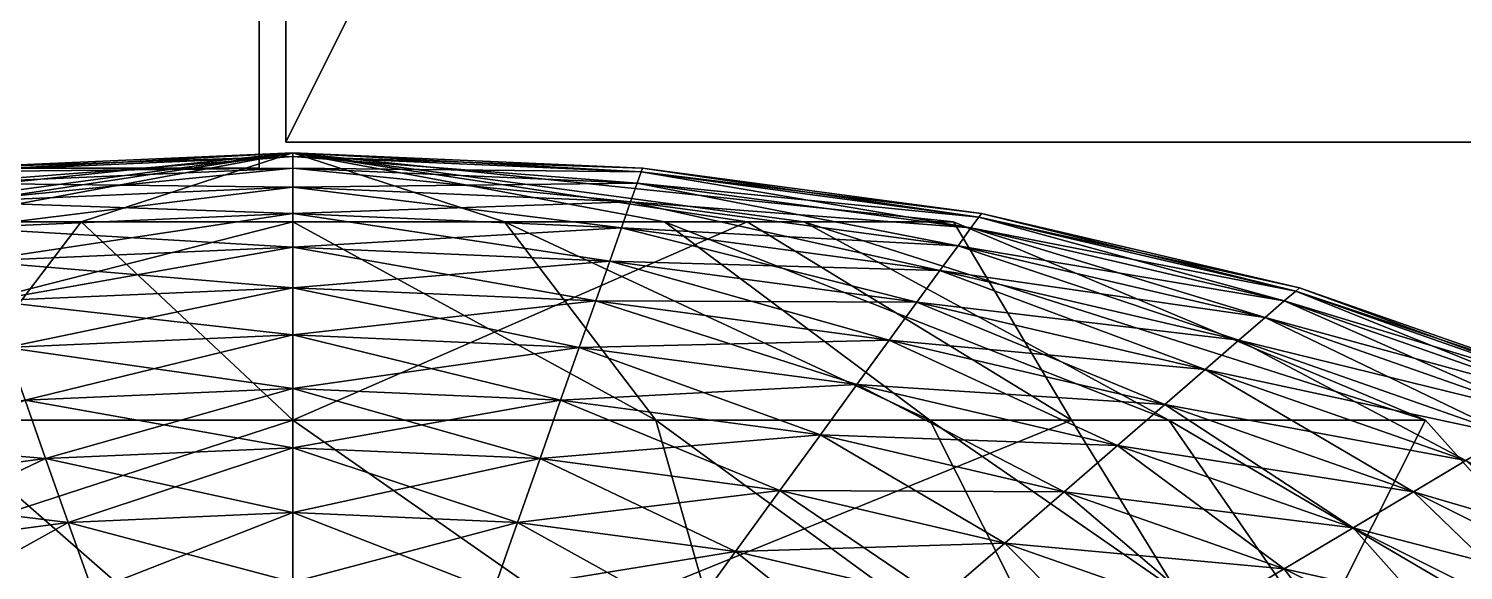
# Model space of a CAD drawing. Header units: metres. Extents: x -2 to 2, y -1.21 to 5.7.
# Drawn here: x -0.262 to 1.163, y 0.585 to 1.123 of the extents above; entities that cross this region are included whole.
import ezdxf

# ---------------------------------------------------------------- set-up
doc = ezdxf.new("R2010")
doc.units = ezdxf.units.M

msp = doc.modelspace()

# ---------------------------------------------------------------- linework, layer by layer
at = {"layer": 'Cube'}
for points in [[(-1.3492, 0.9849, -0.8132), (-0.0336, 2.3849, -0.3344), (-1.3492, 2.3849, -0.8132)], [(-1.3492, 0.9849, -0.8132), (-0.0336, 0.9849, -0.3344), (-0.0336, 2.3849, -0.3344)], [(-0.3688, 0.9849, 0.5865), (-0.0336, 2.3849, -0.3344), (-0.0336, 0.9849, -0.3344)], [(-0.3688, 0.9849, 0.5865), (-0.3688, 2.3849, 0.5865), (-0.0336, 2.3849, -0.3344)], [(-1.3492, 0.9849, -0.8132), (-0.3688, 0.9849, 0.5865), (-0.0336, 0.9849, -0.3344)]]:
    msp.add_3dface(points, dxfattribs=at)
at = {"layer": 'Cube 1'}
for points in [[(-0.007, 3.8106, 0.4847), (1.393, 1.0106, 0.4847), (-0.007, 1.0106, 0.4847)], [(-0.007, 3.8106, 0.4847), (1.393, 3.8106, 0.4847), (1.393, 1.0106, 0.4847)], [(-0.007, 1.0106, -0.4953), (-0.007, 3.8106, 0.4847), (-0.007, 1.0106, 0.4847)], [(-0.007, 1.0106, -0.4953), (-0.007, 3.8106, -0.4953), (-0.007, 3.8106, 0.4847)], [(-0.007, 1.0106, -0.4953), (1.393, 3.8106, -0.4953), (-0.007, 3.8106, -0.4953)], [(-0.007, 1.0106, -0.4953), (1.393, 1.0106, -0.4953), (1.393, 3.8106, -0.4953)], [(-0.007, 1.0106, -0.4953), (1.393, 1.0106, 0.4847), (1.393, 1.0106, -0.4953)], [(-0.007, 1.0106, -0.4953), (-0.007, 1.0106, 0.4847), (1.393, 1.0106, 0.4847)]]:
    msp.add_3dface(points, dxfattribs=at)
at = {"layer": 'Parent Object'}
for points in [[(-0.346, 0.9811, 0.061), (-0.3473, 0.9848, 0), (0, 1, 0)], [(-0.3473, 0.9848, 0), (0, 0.9962, -0.061), (0, 1, 0)], [(-0.346, 0.9811, 0.061), (0, 1, 0), (0, 0.9962, 0.061)], [(0, 0.9962, 0.061), (0, 1, 0), (0.3473, 0.9848, 0)], [(0, 1, 0), (0.346, 0.9811, -0.061), (0.3473, 0.9848, 0)], [(0, 1, 0), (0, 0.9962, -0.061), (0.346, 0.9811, -0.061)], [(-0.3473, 0.9848, 0), (-0.346, 0.9811, -0.061), (0, 0.9962, -0.061)], [(-0.342, 0.9698, 0.1216), (-0.346, 0.9811, 0.061), (0, 0.9962, 0.061)], [(-0.346, 0.9811, -0.061), (0, 0.9848, -0.1216), (0, 0.9962, -0.061)], [(-0.346, 0.9811, -0.061), (-0.342, 0.9698, -0.1216), (0, 0.9848, -0.1216)], [(-0.342, 0.9698, 0.1216), (0, 0.9962, 0.061), (0, 0.9848, 0.1216)], [(-0.3355, 0.9513, 0.1812), (-0.342, 0.9698, 0.1216), (0, 0.9848, 0.1216)], [(-0.342, 0.9698, -0.1216), (0, 0.9659, -0.1812), (0, 0.9848, -0.1216)], [(-0.3355, 0.9513, 0.1812), (0, 0.9848, 0.1216), (0, 0.9659, 0.1812)], [(0, 0.9848, 0.1216), (0, 0.9962, 0.061), (0.346, 0.9811, 0.061)], [(0, 0.9962, 0.061), (0.3473, 0.9848, 0), (0.346, 0.9811, 0.061)], [(0, 0.9962, -0.061), (0.342, 0.9698, -0.1216), (0.346, 0.9811, -0.061)], [(0, 0.9962, -0.061), (0, 0.9848, -0.1216), (0.342, 0.9698, -0.1216)], [(0, 0.9659, 0.1812), (0, 0.9848, 0.1216), (0.342, 0.9698, 0.1216)], [(0, 0.9848, 0.1216), (0.346, 0.9811, 0.061), (0.342, 0.9698, 0.1216)], [(0, 0.9848, -0.1216), (0.3355, 0.9513, -0.1812), (0.342, 0.9698, -0.1216)], [(0, 0.9848, -0.1216), (0, 0.9659, -0.1812), (0.3355, 0.9513, -0.1812)], [(0.346, 0.9811, 0.061), (0.3473, 0.9848, 0), (0.684, 0.9397, 0)], [(0.3473, 0.9848, 0), (0.346, 0.9811, -0.061), (0.6814, 0.9361, -0.061)], [(0.3473, 0.9848, 0), (0.6814, 0.9361, -0.061), (0.684, 0.9397, 0)], [(-0.342, 0.9698, -0.1216), (-0.3355, 0.9513, -0.1812), (0, 0.9659, -0.1812)], [(0, 0.9659, 0.1812), (0.342, 0.9698, 0.1216), (0.3355, 0.9513, 0.1812)], [(0.3355, 0.9513, 0.1812), (0.342, 0.9698, 0.1216), (0.6736, 0.9254, 0.1216)], [(0.342, 0.9698, -0.1216), (0.3355, 0.9513, -0.1812), (0.6607, 0.9077, -0.1812)], [(0.342, 0.9698, 0.1216), (0.346, 0.9811, 0.061), (0.6814, 0.9361, 0.061)], [(0.346, 0.9811, -0.061), (0.342, 0.9698, -0.1216), (0.6736, 0.9254, -0.1216)], [(0.342, 0.9698, 0.1216), (0.6814, 0.9361, 0.061), (0.6736, 0.9254, 0.1216)], [(0.342, 0.9698, -0.1216), (0.6607, 0.9077, -0.1812), (0.6736, 0.9254, -0.1216)], [(0.346, 0.9811, 0.061), (0.684, 0.9397, 0), (0.6814, 0.9361, 0.061)], [(0.346, 0.9811, -0.061), (0.6736, 0.9254, -0.1216), (0.6814, 0.9361, -0.061)], [(-0.3264, 0.9254, 0.2394), (-0.3355, 0.9513, 0.1812), (0, 0.9659, 0.1812)], [(-0.3355, 0.9513, -0.1812), (0, 0.9397, -0.2394), (0, 0.9659, -0.1812)], [(-0.3264, 0.9254, 0.2394), (0, 0.9659, 0.1812), (0, 0.9397, 0.2394)], [(0, 0.9397, 0.2394), (0, 0.9659, 0.1812), (0.3355, 0.9513, 0.1812)], [(0, 0.9659, -0.1812), (0.3264, 0.9254, -0.2394), (0.3355, 0.9513, -0.1812)], [(0, 0.9659, -0.1812), (0, 0.9397, -0.2394), (0.3264, 0.9254, -0.2394)], [(-0.3355, 0.9513, -0.1812), (-0.3264, 0.9254, -0.2394), (0, 0.9397, -0.2394)], [(0, 0.9397, 0.2394), (0.3355, 0.9513, 0.1812), (0.3264, 0.9254, 0.2394)], [(0.3264, 0.9254, 0.2394), (0.3355, 0.9513, 0.1812), (0.6607, 0.9077, 0.1812)], [(0.3355, 0.9513, -0.1812), (0.3264, 0.9254, -0.2394), (0.6428, 0.883, -0.2394)], [(0.3355, 0.9513, 0.1812), (0.6736, 0.9254, 0.1216), (0.6607, 0.9077, 0.1812)], [(0.3355, 0.9513, -0.1812), (0.6428, 0.883, -0.2394), (0.6607, 0.9077, -0.1812)], [(-0.3148, 0.8925, 0.2958), (-0.3264, 0.9254, 0.2394), (0, 0.9397, 0.2394)], [(-0.3264, 0.9254, -0.2394), (0, 0.9063, -0.2958), (0, 0.9397, -0.2394)], [(-0.3148, 0.8925, 0.2958), (0, 0.9397, 0.2394), (0, 0.9063, 0.2958)], [(0, 0.9063, 0.2958), (0, 0.9397, 0.2394), (0.3264, 0.9254, 0.2394)], [(0, 0.9397, -0.2394), (0.3148, 0.8925, -0.2958), (0.3264, 0.9254, -0.2394)], [(0, 0.9397, -0.2394), (0, 0.9063, -0.2958), (0.3148, 0.8925, -0.2958)], [(0.6736, 0.9254, 0.1216), (0.6814, 0.9361, 0.061), (0.9962, 0.8627, 0.061)], [(0.6814, 0.9361, -0.061), (0.6736, 0.9254, -0.1216), (0.9848, 0.8529, -0.1216)], [(0.6814, 0.9361, 0.061), (0.684, 0.9397, 0), (1, 0.866, 0)], [(0.684, 0.9397, 0), (0.6814, 0.9361, -0.061), (0.9962, 0.8627, -0.061)], [(0.6814, 0.9361, 0.061), (1, 0.866, 0), (0.9962, 0.8627, 0.061)], [(0.6814, 0.9361, -0.061), (0.9848, 0.8529, -0.1216), (0.9962, 0.8627, -0.061)], [(0.684, 0.9397, 0), (0.9962, 0.8627, -0.061), (1, 0.866, 0)], [(-0.3264, 0.9254, -0.2394), (-0.3148, 0.8925, -0.2958), (0, 0.9063, -0.2958)], [(0, 0.9063, 0.2958), (0.3264, 0.9254, 0.2394), (0.3148, 0.8925, 0.2958)], [(0.3148, 0.8925, 0.2958), (0.3264, 0.9254, 0.2394), (0.6428, 0.883, 0.2394)], [(0.3264, 0.9254, -0.2394), (0.3148, 0.8925, -0.2958), (0.6199, 0.8517, -0.2958)], [(0.3264, 0.9254, 0.2394), (0.6607, 0.9077, 0.1812), (0.6428, 0.883, 0.2394)], [(0.3264, 0.9254, -0.2394), (0.6199, 0.8517, -0.2958), (0.6428, 0.883, -0.2394)], [(0.6607, 0.9077, 0.1812), (0.6736, 0.9254, 0.1216), (0.9848, 0.8529, 0.1216)], [(0.6736, 0.9254, -0.1216), (0.6607, 0.9077, -0.1812), (0.9659, 0.8365, -0.1812)], [(0.6736, 0.9254, 0.1216), (0.9962, 0.8627, 0.061), (0.9848, 0.8529, 0.1216)], [(0.6736, 0.9254, -0.1216), (0.9659, 0.8365, -0.1812), (0.9848, 0.8529, -0.1216)], [(-0.3008, 0.8529, 0.35), (-0.3148, 0.8925, 0.2958), (0, 0.9063, 0.2958)], [(-0.3148, 0.8925, -0.2958), (0, 0.866, -0.35), (0, 0.9063, -0.2958)], [(-0.3008, 0.8529, 0.35), (0, 0.9063, 0.2958), (0, 0.866, 0.35)], [(0, 0.866, 0.35), (0, 0.9063, 0.2958), (0.3148, 0.8925, 0.2958)], [(0, 0.9063, -0.2958), (0.3008, 0.8529, -0.35), (0.3148, 0.8925, -0.2958)], [(0, 0.9063, -0.2958), (0, 0.866, -0.35), (0.3008, 0.8529, -0.35)], [(0.6428, 0.883, 0.2394), (0.6607, 0.9077, 0.1812), (0.9659, 0.8365, 0.1812)], [(0.6607, 0.9077, -0.1812), (0.6428, 0.883, -0.2394), (0.9397, 0.8138, -0.2394)], [(0.6607, 0.9077, 0.1812), (0.9848, 0.8529, 0.1216), (0.9659, 0.8365, 0.1812)], [(0.6607, 0.9077, -0.1812), (0.9397, 0.8138, -0.2394), (0.9659, 0.8365, -0.1812)], [(-0.3148, 0.8925, -0.2958), (-0.3008, 0.8529, -0.35), (0, 0.866, -0.35)], [(0, 0.866, 0.35), (0.3148, 0.8925, 0.2958), (0.3008, 0.8529, 0.35)], [(0.3008, 0.8529, 0.35), (0.3148, 0.8925, 0.2958), (0.6199, 0.8517, 0.2958)], [(0.3148, 0.8925, -0.2958), (0.3008, 0.8529, -0.35), (0.5924, 0.8138, -0.35)], [(0.3148, 0.8925, 0.2958), (0.6428, 0.883, 0.2394), (0.6199, 0.8517, 0.2958)], [(0.3148, 0.8925, -0.2958), (0.5924, 0.8138, -0.35), (0.6199, 0.8517, -0.2958)], [(0.6199, 0.8517, 0.2958), (0.6428, 0.883, 0.2394), (0.9397, 0.8138, 0.2394)], [(0.6428, 0.883, -0.2394), (0.6199, 0.8517, -0.2958), (0.9063, 0.7849, -0.2958)], [(0.6428, 0.883, 0.2394), (0.9659, 0.8365, 0.1812), (0.9397, 0.8138, 0.2394)], [(0.6428, 0.883, -0.2394), (0.9063, 0.7849, -0.2958), (0.9397, 0.8138, -0.2394)], [(-0.2845, 0.8067, 0.4015), (-0.3008, 0.8529, 0.35), (0, 0.866, 0.35)], [(-0.3008, 0.8529, -0.35), (0, 0.8192, -0.4015), (0, 0.866, -0.35)], [(-0.2845, 0.8067, 0.4015), (0, 0.866, 0.35), (0, 0.8192, 0.4015)], [(0, 0.8192, 0.4015), (0, 0.866, 0.35), (0.3008, 0.8529, 0.35)], [(0, 0.866, -0.35), (0.2845, 0.8067, -0.4015), (0.3008, 0.8529, -0.35)], [(0, 0.866, -0.35), (0, 0.8192, -0.4015), (0.2845, 0.8067, -0.4015)], [(0.9848, 0.8529, 0.1216), (0.9962, 0.8627, 0.061), (1.2807, 0.7631, 0.061)], [(0.9962, 0.8627, -0.061), (0.9848, 0.8529, -0.1216), (1.266, 0.7544, -0.1216)], [(0.9962, 0.8627, 0.061), (1, 0.866, 0), (1.2856, 0.766, 0)], [(1, 0.866, 0), (0.9962, 0.8627, -0.061), (1.2807, 0.7631, -0.061)], [(0.9962, 0.8627, 0.061), (1.2856, 0.766, 0), (1.2807, 0.7631, 0.061)], [(0.9962, 0.8627, -0.061), (1.266, 0.7544, -0.1216), (1.2807, 0.7631, -0.061)], [(1, 0.866, 0), (1.2807, 0.7631, -0.061), (1.2856, 0.766, 0)], [(-0.3008, 0.8529, -0.35), (-0.2845, 0.8067, -0.4015), (0, 0.8192, -0.4015)], [(0, 0.8192, 0.4015), (0.3008, 0.8529, 0.35), (0.2845, 0.8067, 0.4015)], [(0.2845, 0.8067, 0.4015), (0.3008, 0.8529, 0.35), (0.5924, 0.8138, 0.35)], [(0.3008, 0.8529, -0.35), (0.2845, 0.8067, -0.4015), (0.5603, 0.7698, -0.4015)], [(0.3008, 0.8529, 0.35), (0.6199, 0.8517, 0.2958), (0.5924, 0.8138, 0.35)], [(0.3008, 0.8529, -0.35), (0.5603, 0.7698, -0.4015), (0.5924, 0.8138, -0.35)], [(0.5924, 0.8138, 0.35), (0.6199, 0.8517, 0.2958), (0.9063, 0.7849, 0.2958)], [(0.6199, 0.8517, -0.2958), (0.5924, 0.8138, -0.35), (0.866, 0.75, -0.35)], [(0.6199, 0.8517, 0.2958), (0.9397, 0.8138, 0.2394), (0.9063, 0.7849, 0.2958)], [(0.6199, 0.8517, -0.2958), (0.866, 0.75, -0.35), (0.9063, 0.7849, -0.2958)], [(0.9659, 0.8365, 0.1812), (0.9848, 0.8529, 0.1216), (1.266, 0.7544, 0.1216)], [(0.9848, 0.8529, -0.1216), (0.9659, 0.8365, -0.1812), (1.2418, 0.7399, -0.1812)], [(0.9848, 0.8529, 0.1216), (1.2807, 0.7631, 0.061), (1.266, 0.7544, 0.1216)], [(0.9848, 0.8529, -0.1216), (1.2418, 0.7399, -0.1812), (1.266, 0.7544, -0.1216)], [(0.9397, 0.8138, 0.2394), (0.9659, 0.8365, 0.1812), (1.2418, 0.7399, 0.1812)], [(0.9659, 0.8365, -0.1812), (0.9397, 0.8138, -0.2394), (1.208, 0.7198, -0.2394)], [(0.9659, 0.8365, 0.1812), (1.266, 0.7544, 0.1216), (1.2418, 0.7399, 0.1812)], [(0.9659, 0.8365, -0.1812), (1.208, 0.7198, -0.2394), (1.2418, 0.7399, -0.1812)], [(-0.266, 0.7544, 0.45), (-0.2845, 0.8067, 0.4015), (0, 0.8192, 0.4015)], [(-0.2845, 0.8067, -0.4015), (0, 0.766, -0.45), (0, 0.8192, -0.4015)], [(-0.266, 0.7544, 0.45), (0, 0.8192, 0.4015), (0, 0.766, 0.45)], [(0, 0.766, 0.45), (0, 0.8192, 0.4015), (0.2845, 0.8067, 0.4015)], [(0, 0.8192, -0.4015), (0.266, 0.7544, -0.45), (0.2845, 0.8067, -0.4015)], [(0, 0.8192, -0.4015), (0, 0.766, -0.45), (0.266, 0.7544, -0.45)], [(0.2845, 0.8067, 0.4015), (0.5924, 0.8138, 0.35), (0.5603, 0.7698, 0.4015)], [(0.5603, 0.7698, 0.4015), (0.5924, 0.8138, 0.35), (0.866, 0.75, 0.35)], [(0.5924, 0.8138, -0.35), (0.5603, 0.7698, -0.4015), (0.8192, 0.7094, -0.4015)], [(0.5924, 0.8138, 0.35), (0.9063, 0.7849, 0.2958), (0.866, 0.75, 0.35)], [(0.5924, 0.8138, -0.35), (0.8192, 0.7094, -0.4015), (0.866, 0.75, -0.35)], [(0.9063, 0.7849, 0.2958), (0.9397, 0.8138, 0.2394), (1.208, 0.7198, 0.2394)], [(0.9397, 0.8138, -0.2394), (0.9063, 0.7849, -0.2958), (1.1651, 0.6943, -0.2958)], [(0.9397, 0.8138, 0.2394), (1.2418, 0.7399, 0.1812), (1.208, 0.7198, 0.2394)], [(0.9397, 0.8138, -0.2394), (1.1651, 0.6943, -0.2958), (1.208, 0.7198, -0.2394)], [(-0.2845, 0.8067, -0.4015), (-0.266, 0.7544, -0.45), (0, 0.766, -0.45)], [(0, 0.766, 0.45), (0.2845, 0.8067, 0.4015), (0.266, 0.7544, 0.45)], [(0.266, 0.7544, 0.45), (0.2845, 0.8067, 0.4015), (0.5603, 0.7698, 0.4015)], [(0.2845, 0.8067, -0.4015), (0.266, 0.7544, -0.45), (0.524, 0.7198, -0.45)], [(0.2845, 0.8067, -0.4015), (0.524, 0.7198, -0.45), (0.5603, 0.7698, -0.4015)], [(0.866, 0.75, 0.35), (0.9063, 0.7849, 0.2958), (1.1651, 0.6943, 0.2958)], [(0.9063, 0.7849, -0.2958), (0.866, 0.75, -0.35), (1.1133, 0.6634, -0.35)], [(0.9063, 0.7849, 0.2958), (1.208, 0.7198, 0.2394), (1.1651, 0.6943, 0.2958)], [(0.9063, 0.7849, -0.2958), (1.1133, 0.6634, -0.35), (1.1651, 0.6943, -0.2958)], [(0.266, 0.7544, 0.45), (0.5603, 0.7698, 0.4015), (0.524, 0.7198, 0.45)], [(0.524, 0.7198, 0.45), (0.5603, 0.7698, 0.4015), (0.8192, 0.7094, 0.4015)], [(0.5603, 0.7698, -0.4015), (0.524, 0.7198, -0.45), (0.766, 0.6634, -0.45)], [(0.5603, 0.7698, 0.4015), (0.866, 0.75, 0.35), (0.8192, 0.7094, 0.4015)], [(0.5603, 0.7698, -0.4015), (0.766, 0.6634, -0.45), (0.8192, 0.7094, -0.4015)], [(-0.2456, 0.6964, 0.495), (-0.266, 0.7544, 0.45), (0, 0.766, 0.45)], [(-0.266, 0.7544, -0.45), (0, 0.7071, -0.495), (0, 0.766, -0.45)], [(-0.2456, 0.6964, 0.495), (0, 0.766, 0.45), (0, 0.7071, 0.495)], [(0, 0.7071, 0.495), (0, 0.766, 0.45), (0.266, 0.7544, 0.45)], [(0, 0.766, -0.45), (0.2456, 0.6964, -0.495), (0.266, 0.7544, -0.45)], [(0, 0.766, -0.45), (0, 0.7071, -0.495), (0.2456, 0.6964, -0.495)], [(-0.524, 0.7198, -0.45), (-0.2456, 0.6964, -0.495), (-0.266, 0.7544, -0.45)], [(-0.4837, 0.6645, 0.495), (-0.266, 0.7544, 0.45), (-0.2456, 0.6964, 0.495)], [(-0.266, 0.7544, -0.45), (-0.2456, 0.6964, -0.495), (0, 0.7071, -0.495)], [(0, 0.7071, 0.495), (0.266, 0.7544, 0.45), (0.2456, 0.6964, 0.495)], [(0.2456, 0.6964, 0.495), (0.266, 0.7544, 0.45), (0.524, 0.7198, 0.45)], [(0.266, 0.7544, -0.45), (0.2456, 0.6964, -0.495), (0.4837, 0.6645, -0.495)], [(0.266, 0.7544, -0.45), (0.4837, 0.6645, -0.495), (0.524, 0.7198, -0.45)], [(0.8192, 0.7094, 0.4015), (0.866, 0.75, 0.35), (1.1133, 0.6634, 0.35)], [(0.866, 0.75, -0.35), (0.8192, 0.7094, -0.4015), (1.0531, 0.6275, -0.4015)], [(0.866, 0.75, 0.35), (1.1651, 0.6943, 0.2958), (1.1133, 0.6634, 0.35)], [(0.866, 0.75, -0.35), (1.0531, 0.6275, -0.4015), (1.1133, 0.6634, -0.35)], [(-0.524, 0.7198, -0.45), (-0.4837, 0.6645, -0.495), (-0.2456, 0.6964, -0.495)], [(0.2456, 0.6964, 0.495), (0.524, 0.7198, 0.45), (0.4837, 0.6645, 0.495)], [(0.4837, 0.6645, 0.495), (0.524, 0.7198, 0.45), (0.766, 0.6634, 0.45)], [(0.524, 0.7198, -0.45), (0.4837, 0.6645, -0.495), (0.7071, 0.6124, -0.495)], [(0.524, 0.7198, 0.45), (0.8192, 0.7094, 0.4015), (0.766, 0.6634, 0.45)], [(0.524, 0.7198, -0.45), (0.7071, 0.6124, -0.495), (0.766, 0.6634, -0.45)], [(-0.2232, 0.633, 0.5362), (-0.2456, 0.6964, 0.495), (0, 0.7071, 0.495)], [(-0.2456, 0.6964, -0.495), (0, 0.6428, -0.5362), (0, 0.7071, -0.495)], [(-0.2232, 0.633, 0.5362), (0, 0.7071, 0.495), (0, 0.6428, 0.5362)], [(0, 0.6428, 0.5362), (0, 0.7071, 0.495), (0.2456, 0.6964, 0.495)], [(0, 0.7071, -0.495), (0.2232, 0.633, -0.5362), (0.2456, 0.6964, -0.495)], [(0, 0.7071, -0.495), (0, 0.6428, -0.5362), (0.2232, 0.633, -0.5362)], [(0.766, 0.6634, 0.45), (0.8192, 0.7094, 0.4015), (1.0531, 0.6275, 0.4015)], [(0.8192, 0.7094, -0.4015), (0.766, 0.6634, -0.45), (0.9848, 0.5868, -0.45)], [(0.8192, 0.7094, 0.4015), (1.1133, 0.6634, 0.35), (1.0531, 0.6275, 0.4015)], [(0.8192, 0.7094, -0.4015), (0.9848, 0.5868, -0.45), (1.0531, 0.6275, -0.4015)], [(-0.4397, 0.604, 0.5362), (-0.4837, 0.6645, 0.495), (-0.2456, 0.6964, 0.495)], [(-0.4837, 0.6645, -0.495), (-0.2232, 0.633, -0.5362), (-0.2456, 0.6964, -0.495)], [(-0.4397, 0.604, 0.5362), (-0.2456, 0.6964, 0.495), (-0.2232, 0.633, 0.5362)], [(-0.2456, 0.6964, -0.495), (-0.2232, 0.633, -0.5362), (0, 0.6428, -0.5362)], [(0, 0.6428, 0.5362), (0.2456, 0.6964, 0.495), (0.2232, 0.633, 0.5362)], [(0.2232, 0.633, 0.5362), (0.2456, 0.6964, 0.495), (0.4837, 0.6645, 0.495)], [(0.2456, 0.6964, -0.495), (0.2232, 0.633, -0.5362), (0.4397, 0.604, -0.5362)], [(0.2456, 0.6964, -0.495), (0.4397, 0.604, -0.5362), (0.4837, 0.6645, -0.495)], [(1.1133, 0.6634, 0.35), (1.1651, 0.6943, 0.2958), (1.3885, 0.5826, 0.2958)], [(1.1651, 0.6943, -0.2958), (1.1133, 0.6634, -0.35), (1.3268, 0.5567, -0.35)], [(-0.4837, 0.6645, -0.495), (-0.4397, 0.604, -0.5362), (-0.2232, 0.633, -0.5362)], [(0.2232, 0.633, 0.5362), (0.4837, 0.6645, 0.495), (0.4397, 0.604, 0.5362)], [(0.4397, 0.604, 0.5362), (0.4837, 0.6645, 0.495), (0.7071, 0.6124, 0.495)], [(0.4837, 0.6645, -0.495), (0.4397, 0.604, -0.5362), (0.6428, 0.5567, -0.5362)], [(0.4837, 0.6645, 0.495), (0.766, 0.6634, 0.45), (0.7071, 0.6124, 0.495)], [(0.4837, 0.6645, -0.495), (0.6428, 0.5567, -0.5362), (0.7071, 0.6124, -0.495)], [(0.7071, 0.6124, 0.495), (0.766, 0.6634, 0.45), (0.9848, 0.5868, 0.45)], [(0.766, 0.6634, -0.45), (0.7071, 0.6124, -0.495), (0.909, 0.5417, -0.495)], [(0.766, 0.6634, 0.45), (1.0531, 0.6275, 0.4015), (0.9848, 0.5868, 0.45)], [(0.766, 0.6634, -0.45), (0.909, 0.5417, -0.495), (0.9848, 0.5868, -0.45)], [(1.0531, 0.6275, 0.4015), (1.1133, 0.6634, 0.35), (1.3268, 0.5567, 0.35)], [(1.1133, 0.6634, -0.35), (1.0531, 0.6275, -0.4015), (1.255, 0.5265, -0.4015)], [(1.1133, 0.6634, 0.35), (1.3885, 0.5826, 0.2958), (1.3268, 0.5567, 0.35)], [(1.1133, 0.6634, -0.35), (1.255, 0.5265, -0.4015), (1.3268, 0.5567, -0.35)], [(-0.1992, 0.5649, 0.5734), (-0.2232, 0.633, 0.5362), (0, 0.6428, 0.5362)], [(-0.2232, 0.633, -0.5362), (0, 0.5736, -0.5734), (0, 0.6428, -0.5362)], [(-0.1992, 0.5649, 0.5734), (0, 0.6428, 0.5362), (0, 0.5736, 0.5734)], [(0, 0.5736, 0.5734), (0, 0.6428, 0.5362), (0.2232, 0.633, 0.5362)], [(0, 0.6428, -0.5362), (0.1992, 0.5649, -0.5734), (0.2232, 0.633, -0.5362)], [(0, 0.6428, -0.5362), (0, 0.5736, -0.5734), (0.1992, 0.5649, -0.5734)], [(-0.3923, 0.539, 0.5734), (-0.4397, 0.604, 0.5362), (-0.2232, 0.633, 0.5362)], [(-0.4397, 0.604, -0.5362), (-0.1992, 0.5649, -0.5734), (-0.2232, 0.633, -0.5362)], [(-0.3923, 0.539, 0.5734), (-0.2232, 0.633, 0.5362), (-0.1992, 0.5649, 0.5734)], [(-0.2232, 0.633, -0.5362), (-0.1992, 0.5649, -0.5734), (0, 0.5736, -0.5734)], [(0, 0.5736, 0.5734), (0.2232, 0.633, 0.5362), (0.1992, 0.5649, 0.5734)], [(0.1992, 0.5649, 0.5734), (0.2232, 0.633, 0.5362), (0.4397, 0.604, 0.5362)], [(0.2232, 0.633, -0.5362), (0.1992, 0.5649, -0.5734), (0.3923, 0.539, -0.5734)], [(0.2232, 0.633, -0.5362), (0.3923, 0.539, -0.5734), (0.4397, 0.604, -0.5362)], [(0.9848, 0.5868, 0.45), (1.0531, 0.6275, 0.4015), (1.255, 0.5265, 0.4015)], [(1.0531, 0.6275, -0.4015), (0.9848, 0.5868, -0.45), (1.1736, 0.4924, -0.45)], [(1.0531, 0.6275, 0.4015), (1.3268, 0.5567, 0.35), (1.255, 0.5265, 0.4015)], [(1.0531, 0.6275, -0.4015), (1.1736, 0.4924, -0.45), (1.255, 0.5265, -0.4015)], [(-0.4397, 0.604, -0.5362), (-0.3923, 0.539, -0.5734), (-0.1992, 0.5649, -0.5734)], [(0.1992, 0.5649, 0.5734), (0.4397, 0.604, 0.5362), (0.3923, 0.539, 0.5734)], [(0.3923, 0.539, 0.5734), (0.4397, 0.604, 0.5362), (0.6428, 0.5567, 0.5362)], [(0.4397, 0.604, -0.5362), (0.3923, 0.539, -0.5734), (0.5736, 0.4967, -0.5734)], [(0.4397, 0.604, 0.5362), (0.7071, 0.6124, 0.495), (0.6428, 0.5567, 0.5362)], [(0.4397, 0.604, -0.5362), (0.5736, 0.4967, -0.5734), (0.6428, 0.5567, -0.5362)], [(0.6428, 0.5567, 0.5362), (0.7071, 0.6124, 0.495), (0.909, 0.5417, 0.495)], [(0.7071, 0.6124, -0.495), (0.6428, 0.5567, -0.5362), (0.8264, 0.4924, -0.5362)], [(0.7071, 0.6124, 0.495), (0.9848, 0.5868, 0.45), (0.909, 0.5417, 0.495)], [(0.7071, 0.6124, -0.495), (0.8264, 0.4924, -0.5362), (0.909, 0.5417, -0.495)], [(0.909, 0.5417, 0.495), (0.9848, 0.5868, 0.45), (1.1736, 0.4924, 0.45)], [(0.9848, 0.5868, -0.45), (0.909, 0.5417, -0.495), (1.0833, 0.4545, -0.495)], [(0.9848, 0.5868, 0.45), (1.255, 0.5265, 0.4015), (1.1736, 0.4924, 0.45)], [(0.9848, 0.5868, -0.45), (1.0833, 0.4545, -0.495), (1.1736, 0.4924, -0.45)]]:
    msp.add_3dface(points, dxfattribs=at)
at = {"layer": 'Sphere 2'}
for points in [[(0, 1, -0.0443), (-0.6563, 0.9316, -0.2049), (-0.5076, 0.9316, -0.2607)], [(0, 1, -0.0443), (-0.6563, 0.9316, -0.2049), (0, 1, -0.0443)], [(0, 1, -0.0443), (-0.4512, 0.9316, -0.2049), (-0.6563, 0.9316, -0.2049)], [(0, 1, -0.0443), (-0.5076, 0.9316, -0.2607), (-0.3691, 0.9316, -0.2893)], [(0, 1, -0.0443), (-0.5076, 0.9316, -0.2607), (0, 1, -0.0443)], [(0, 1, -0.0443), (-0.4512, 0.9316, -0.2049), (0, 1, -0.0443)], [(0, 1, -0.0443), (0, 0.9316, -0.2049), (-0.4512, 0.9316, -0.2049)], [(0, 1, -0.0443), (-0.3691, 0.9316, -0.2893), (-0.2102, 0.9316, -0.2998)], [(0, 1, -0.0443), (-0.3691, 0.9316, -0.2893), (0, 1, -0.0443)], [(0, 1, -0.0443), (-0.2102, 0.9316, -0.2998), (0, 0.9316, -0.3013)], [(0, 1, -0.0443), (-0.2102, 0.9316, -0.2998), (0, 1, -0.0443)], [(0, 1, -0.0443), (0.6563, 0.9316, -0.2049), (0, 1, -0.0443)], [(0, 1, -0.0443), (0.5076, 0.9316, -0.2607), (0.6563, 0.9316, -0.2049)], [(0, 1, -0.0443), (0.5076, 0.9316, -0.2607), (0, 1, -0.0443)], [(0, 1, -0.0443), (0.3691, 0.9316, -0.2893), (0.5076, 0.9316, -0.2607)], [(0, 1, -0.0443), (0.3691, 0.9316, -0.2893), (0, 1, -0.0443)], [(0, 1, -0.0443), (0.2102, 0.9316, -0.2998), (0.3691, 0.9316, -0.2893)], [(0, 1, -0.0443), (0.2102, 0.9316, -0.2998), (0, 1, -0.0443)], [(0, 1, -0.0443), (0, 0.9316, -0.3013), (0.2102, 0.9316, -0.2998)], [(0, 1, -0.0443), (0, 0.9316, -0.3013), (0, 1, -0.0443)], [(0, 1, -0.0443), (0, 0.9316, -0.2049), (0, 1, -0.0443)], [(0, 1, -0.0443), (0.4512, 0.9316, -0.2049), (0, 0.9316, -0.2049)], [(0, 1, -0.0443), (0.4512, 0.9316, -0.2049), (0, 1, -0.0443)], [(0, 1, -0.0443), (0.6563, 0.9316, -0.2049), (0.4512, 0.9316, -0.2049)], [(0, 0.9316, -0.2049), (-0.7734, 0.7344, -0.3451), (-0.4512, 0.9316, -0.2049)], [(0, 0.9316, -0.2049), (0, 0.7344, -0.3451), (-0.7734, 0.7344, -0.3451)], [(-0.3691, 0.9316, -0.2893), (-0.3604, 0.7344, -0.5227), (-0.2102, 0.9316, -0.2998)], [(-0.2102, 0.9316, -0.2998), (-0.3604, 0.7344, -0.5227), (0, 0.7344, -0.5255)], [(-0.2102, 0.9316, -0.2998), (0, 0.7344, -0.5255), (0, 0.9316, -0.3013)], [(0, 0.9316, -0.3013), (0.3604, 0.7344, -0.5227), (0.2102, 0.9316, -0.2998)], [(0, 0.9316, -0.3013), (0, 0.7344, -0.5255), (0.3604, 0.7344, -0.5227)], [(0.4512, 0.9316, -0.2049), (0, 0.7344, -0.3451), (0, 0.9316, -0.2049)], [(0.4512, 0.9316, -0.2049), (0.7734, 0.7344, -0.3451), (0, 0.7344, -0.3451)], [(0.2102, 0.9316, -0.2998), (0.6328, 0.7344, -0.503), (0.3691, 0.9316, -0.2893)], [(0.2102, 0.9316, -0.2998), (0.3604, 0.7344, -0.5227), (0.6328, 0.7344, -0.503)], [(0.3691, 0.9316, -0.2893), (0.8701, 0.7344, -0.4494), (0.5076, 0.9316, -0.2607)], [(0.3691, 0.9316, -0.2893), (0.6328, 0.7344, -0.503), (0.8701, 0.7344, -0.4494)], [(0.6563, 0.9316, -0.2049), (0.7734, 0.7344, -0.3451), (0.4512, 0.9316, -0.2049)], [(0.5076, 0.9316, -0.2607), (1.125, 0.7344, -0.3451), (0.6563, 0.9316, -0.2049)], [(0.5076, 0.9316, -0.2607), (0.8701, 0.7344, -0.4494), (1.125, 0.7344, -0.3451)], [(0.6563, 0.9316, -0.2049), (1.125, 0.7344, -0.3451), (0.7734, 0.7344, -0.3451)], [(0, 0.7344, -0.3451), (-0.9668, 0.4199, -0.4442), (-0.7734, 0.7344, -0.3451)], [(0, 0.7344, -0.3451), (0, 0.4199, -0.4442), (-0.9668, 0.4199, -0.4442)], [(-0.3604, 0.7344, -0.5227), (-0.4504, 0.4199, -0.6804), (0, 0.4199, -0.6841)], [(-0.3604, 0.7344, -0.5227), (0, 0.4199, -0.6841), (0, 0.7344, -0.5255)], [(0, 0.7344, -0.5255), (0.4504, 0.4199, -0.6804), (0.3604, 0.7344, -0.5227)], [(0, 0.7344, -0.5255), (0, 0.4199, -0.6841), (0.4504, 0.4199, -0.6804)], [(0.7734, 0.7344, -0.3451), (0, 0.4199, -0.4442), (0, 0.7344, -0.3451)], [(0.7734, 0.7344, -0.3451), (0.9668, 0.4199, -0.4442), (0, 0.4199, -0.4442)], [(0.3604, 0.7344, -0.5227), (0.791, 0.4199, -0.6541), (0.6328, 0.7344, -0.503)], [(0.3604, 0.7344, -0.5227), (0.4504, 0.4199, -0.6804), (0.791, 0.4199, -0.6541)], [(0.6328, 0.7344, -0.503), (1.0876, 0.4199, -0.5829), (0.8701, 0.7344, -0.4494)], [(0.6328, 0.7344, -0.503), (0.791, 0.4199, -0.6541), (1.0876, 0.4199, -0.5829)], [(1.125, 0.7344, -0.3451), (0.9668, 0.4199, -0.4442), (0.7734, 0.7344, -0.3451)], [(0.8701, 0.7344, -0.4494), (1.4062, 0.4199, -0.4442), (1.125, 0.7344, -0.3451)], [(0.8701, 0.7344, -0.4494), (1.0876, 0.4199, -0.5829), (1.4062, 0.4199, -0.4442)], [(1.125, 0.7344, -0.3451), (1.4062, 0.4199, -0.4442), (0.9668, 0.4199, -0.4442)]]:
    msp.add_3dface(points, dxfattribs=at)

doc.saveas('drawing.dxf')
